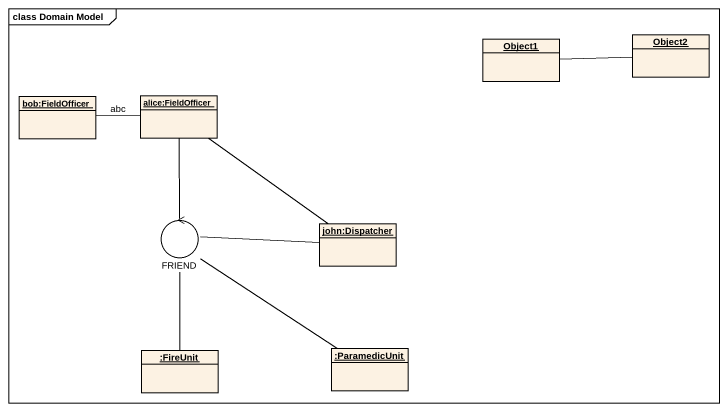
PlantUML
@startuml
mainframe class Domain Model
allowmixing
hide circle
hide empty members
object Object1
object Object2
object "bob:FieldOfficer" as bob_FieldOfficer
object "alice:FieldOfficer" as alice_FieldOfficer
control FRIEND
object "john:Dispatcher" as john_Dispatcher
object ":FireUnit" as FireUnit
object ":ParamedicUnit" as ParamedicUnit
Object1 -right- Object2
bob_FieldOfficer -right- alice_FieldOfficer : abc
alice_FieldOfficer -- FRIEND
alice_FieldOfficer -- john_Dispatcher
FRIEND -right- john_Dispatcher
FRIEND -- FireUnit
FRIEND -- ParamedicUnit
@enduml
